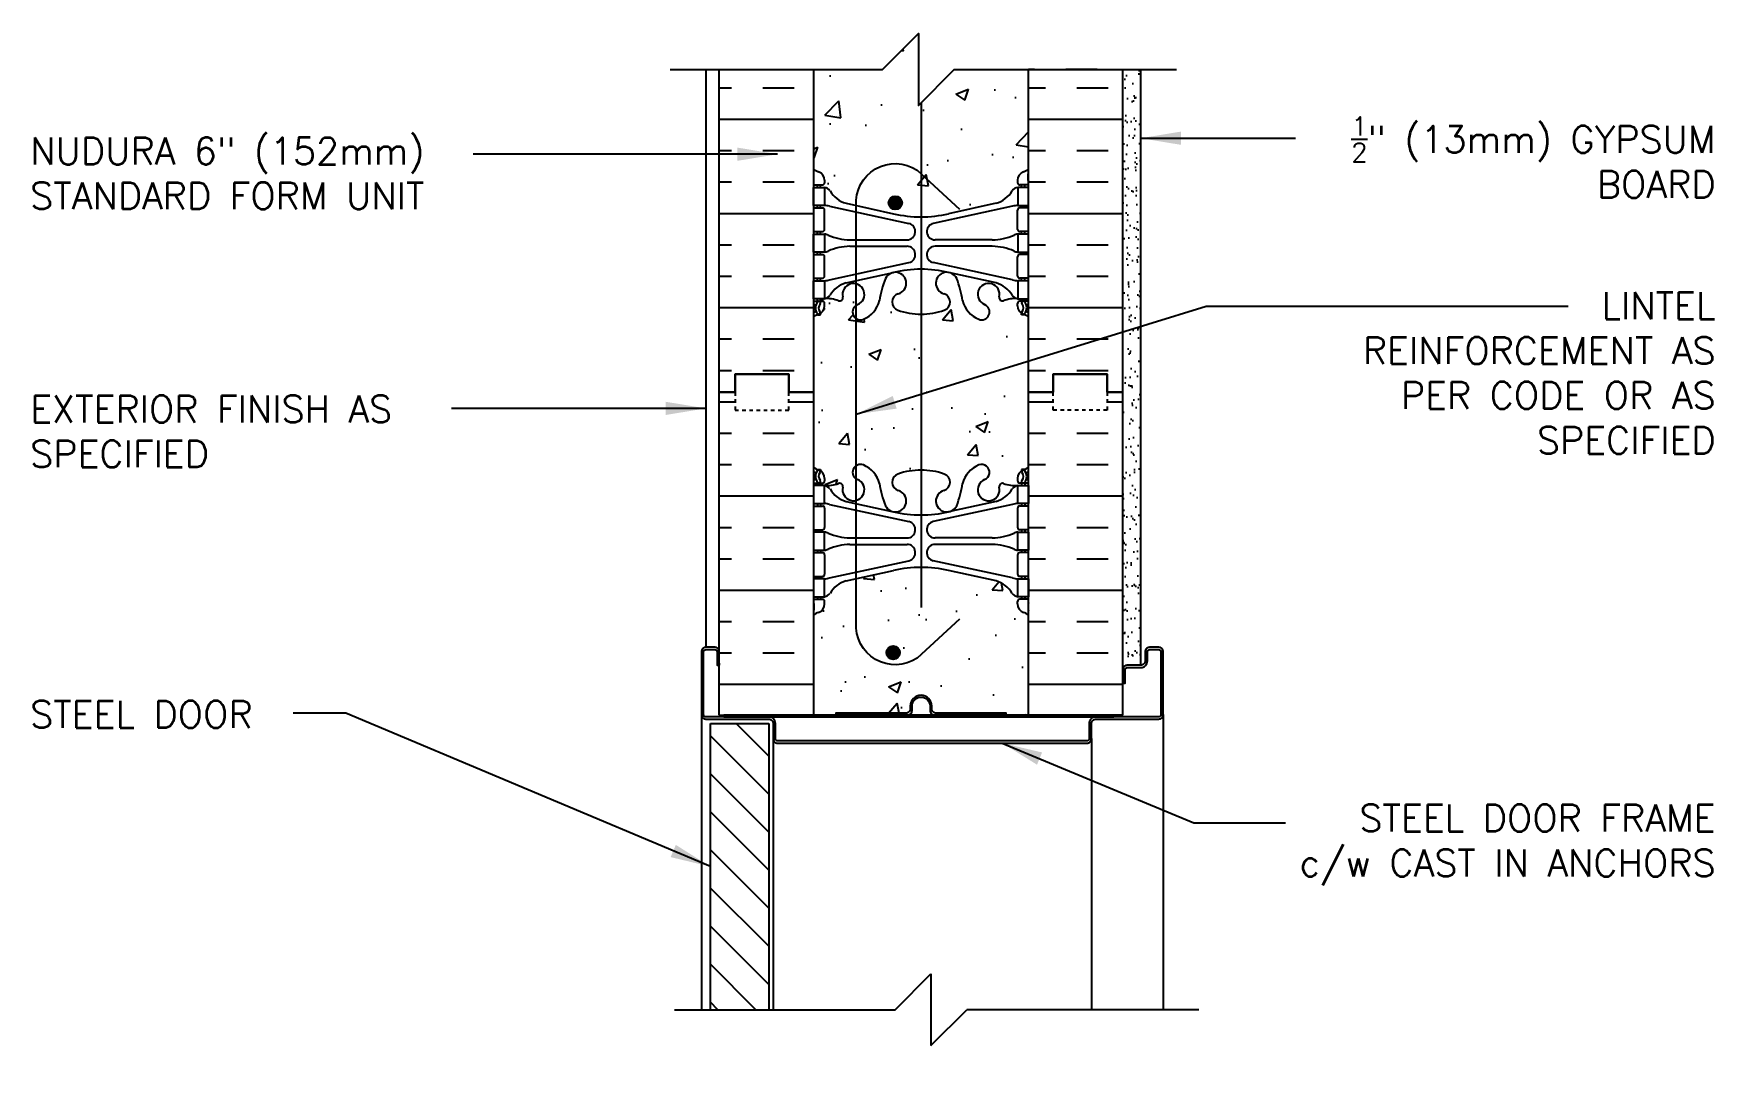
# Model space of a CAD drawing. Header units: inches. Extents: x 102.1 to 149, y 119.8 to 196.6.
# Drawn here: x 102.17 to 149.03, y 167.72 to 196.64 of the extents above; entities that cross this region are included whole.
import ezdxf

# ---------------------------------------------------------------- set-up
doc = ezdxf.new("R2010")
doc.units = ezdxf.units.IN
doc.header["$LTSCALE"] = 0.5
doc.header["$MEASUREMENT"] = 0
doc.linetypes.add('DASHED2', pattern=[0.375, 0.25, -0.125])
for name, color, linetype in [('HATCH', 12, 'Continuous'), ('line25', 2, 'Continuous'), ('LINE50', 5, 'Continuous'), ('LINE65', 3, 'Continuous'), ('LINE9', 9, 'Continuous'), ('TEXT', 4, 'Continuous'), ('Web_Edge', 9, 'Continuous')]:
    doc.layers.add(name, color=color, linetype=linetype)
doc.styles.add('DIM', font='romans.shx', dxfattribs={"width": 0.7})
doc.styles.add('ROMANS', font='romans.shx', dxfattribs={"height": 0.75})
doc.dimstyles.new('ext_12', dxfattribs={"dimscale": 12, "dimtxt": 0.09375, "dimasz": 0.09375, "dimexe": 0.09375, "dimexo": 0.0625, "dimgap": 0.0625, "dimtad": 1, "dimdec": 1, "dimzin": 3, "dimdsep": 46, "dimlunit": 4, "dimtxsty": 'DIM', "dimcen": 0.09, "dimdle": 0.09375, "dimclrt": 4, "dimadec": 0, "dimazin": 0, "dimtfac": 1, "dimtdec": 1, "dimtmove": 2, "dimatfit": 3, "dimfxl": 1, "dimfrac": 2, "dimtolj": 1, "dimtzin": 0, "dimarcsym": 0})

msp = doc.modelspace()

# ---------------------------------------------------------------- hatches: boundary and pattern name
at = {"layer": 'HATCH'}
h = msp.add_hatch(dxfattribs=at)
h.set_pattern_fill('AR-CONC', color=256, scale=0.5)
h.paths.add_polyline_path([(129.911, 195.636), (127.839, 195.636), (126.839, 194.636), (126.839, 196.636), (125.839, 195.636), (123.911, 195.636), (123.911, 192.864, 0.082415), (124.055, 192.785, -0.317837), (124.221, 192.549), (124.221, 192.481, -0.414214), (124.159, 192.419), (124.111, 192.419), (124.111, 192.349), (124.216, 192.349, -0.188973), (124.372, 192.254, 0.196323), (124.821, 191.908), (126.143, 191.617, 0.057795), (126.911, 191.528, 0.057795), (127.68, 191.617), (129.001, 191.908, 0.196323), (129.451, 192.254, -0.188973), (129.606, 192.349), (129.711, 192.349), (129.711, 192.419), (129.664, 192.419, -0.414214), (129.601, 192.481), (129.601, 192.549, -0.317837), (129.768, 192.785, 0.082415), (129.911, 192.864)])
h.paths.add_polyline_path([(129.911, 188.734, 0.064398), (129.801, 188.8), (129.711, 188.8), (129.711, 188.842, -0.249069), (129.601, 189.049), (129.601, 189.116, -0.414214), (129.664, 189.179), (129.711, 189.179), (129.711, 189.249), (129.606, 189.249, 0.10046), (129.213, 189.192, -0.601435), (129.093, 189.297, 2.182095), (128.683, 189.084, -1), (128.52, 188.675, -0.24438), (128.071, 189.196, 0.053157), (127.905, 189.81, 0.223253), (127.705, 189.975), (127.685, 189.979, 0.955472), (127.547, 189.386, -0.735593), (127.56, 188.928, -0.082755), (126.911, 188.82, -0.082755), (126.263, 188.928, -0.735593), (126.276, 189.386, 0.955472), (126.137, 189.979), (126.118, 189.975, 0.223253), (125.917, 189.81, 0.053157), (125.752, 189.196, -0.24438), (125.303, 188.675, -1), (125.14, 189.084, 2.182095), (124.73, 189.297, -0.601435), (124.61, 189.192, 0.10046), (124.216, 189.249), (124.111, 189.249), (124.111, 189.179), (124.159, 189.179, -0.414214), (124.221, 189.116), (124.221, 189.049, -0.249069), (124.111, 188.842), (124.111, 188.8), (124.021, 188.8, 0.064398), (123.911, 188.734), (123.911, 186.645), (123.911, 184.556, 0.064398), (124.021, 184.49), (124.111, 184.49), (124.111, 184.448, -0.249069), (124.221, 184.241), (124.221, 184.174, -0.414214), (124.159, 184.111), (124.111, 184.111), (124.111, 184.041), (124.216, 184.041, 0.10046), (124.61, 184.098, -0.601435), (124.73, 183.994, 2.182095), (125.14, 184.206, -1), (125.303, 184.615, -0.24438), (125.752, 184.094, 0.053157), (125.917, 183.48, 0.223253), (126.118, 183.315), (126.137, 183.311, 0.955472), (126.276, 183.904, -0.735593), (126.263, 184.363, -0.082755), (126.911, 184.471, -0.082755), (127.56, 184.363, -0.735593), (127.547, 183.904, 0.955472), (127.685, 183.311), (127.705, 183.315, 0.223253), (127.905, 183.48, 0.053157), (128.071, 184.094, -0.24438), (128.52, 184.615, -1), (128.683, 184.206, 2.182095), (129.093, 183.994, -0.601435), (129.213, 184.098, 0.10046), (129.606, 184.041), (129.711, 184.041), (129.711, 184.111), (129.664, 184.111, -0.414214), (129.601, 184.174), (129.601, 184.241, -0.249069), (129.711, 184.448), (129.711, 184.49), (129.801, 184.49, 0.064398), (129.911, 184.556), (129.911, 186.645)])
h.paths.add_polyline_path([(129.911, 180.426, 0.082415), (129.768, 180.506, -0.317837), (129.601, 180.741), (129.601, 180.809, -0.414214), (129.664, 180.871), (129.711, 180.871), (129.711, 180.941), (129.606, 180.941, -0.188973), (129.451, 181.036, 0.196323), (129.001, 181.382), (127.68, 181.673, 0.057795), (126.911, 181.762, 0.057795), (126.143, 181.673), (124.821, 181.382, 0.196323), (124.372, 181.036, -0.188973), (124.216, 180.941), (124.111, 180.941), (124.111, 180.871), (124.159, 180.871, -0.414214), (124.221, 180.809), (124.221, 180.741, -0.317837), (124.055, 180.506, 0.082415), (123.911, 180.426), (123.911, 177.645), (124.536, 177.645), (124.536, 177.695), (126.486, 177.695, 0.414214), (126.611, 177.82), (126.611, 177.895, -1), (127.211, 177.895), (127.211, 177.82, 0.414214), (127.336, 177.695), (129.286, 177.695), (129.286, 177.645), (129.911, 177.645)])
h.paths.add_polyline_path([(129.687, 157.057), (129.787, 157.057), (129.787, 157.087, -0.414214), (129.837, 157.137), (129.963, 157.137), (130.012, 157.287, -0.6), (130.112, 157.287), (130.187, 157.057), (130.187, 157.786), (124.187, 157.786), (124.187, 157.057), (124.262, 157.287, -0.6), (124.362, 157.287), (124.411, 157.137), (124.537, 157.137, -0.414214), (124.587, 157.087), (124.587, 157.057), (124.687, 157.057), (124.687, 155.542, 0.258958), (124.946, 155.075, -0.31131), (125.003, 154.945, 2.127293), (125.416, 155.169, -1), (125.579, 155.578, -0.325306), (126.046, 154.836, 0.10488), (126.218, 154.024, 1.422913), (126.552, 154.491, -0.735593), (126.539, 154.949, -0.082755), (127.187, 155.057, -0.082755), (127.836, 154.949, -0.735593), (127.823, 154.491, 1.422913), (128.157, 154.024, 0.10488), (128.329, 154.836, -0.325306), (128.796, 155.578, -1), (128.959, 155.169, 2.127293), (129.372, 154.945, -0.31131), (129.428, 155.075, 0.258958), (129.687, 155.542)])
h.paths.add_polyline_path([(132.187, 155.714), (132.187, 157.286), (130.875, 157.286), (130.875, 157.786), (130.187, 157.786), (130.187, 147.786), (130.687, 147.786)])
h.paths.add_polyline_path([(124.187, 155.657), (124.187, 157.057), (124.187, 157.786), (123.5, 157.786), (123.5, 157.286), (122.187, 157.286), (122.187, 155.714), (123.687, 147.786), (124.187, 147.786)])
h.paths.add_polyline_path([(121.062, 157.786), (119.062, 157.786), (116.875, 157.786), (112.141, 157.63), (112.141, 156.026), (111.141, 155.026), (113.141, 155.026), (112.141, 154.026), (112.141, 151.627), (121.062, 151.92)])
h.paths.add_polyline_path([(126.684, 153.54, -0.053094), (126.234, 153.695), (125.221, 154.168, 0.549071), (124.687, 153.829), (124.687, 153.302, 0.414214), (125.312, 152.677), (126.697, 152.677, 0.085652), (126.823, 152.699, 0.316711), (127.072, 153.051, 0.350119)])
h.paths.add_polyline_path([(127.072, 152.123, 0.413582), (126.697, 152.497), (125.312, 152.497, 0.414214), (124.687, 151.872), (124.687, 151.345, 0.549071), (125.221, 151.006), (126.234, 151.479, -0.053094), (126.684, 151.635, 0.350119)])
h.paths.add_polyline_path([(129.062, 152.497), (127.677, 152.497, 0.413582), (127.302, 152.123, 0.350119), (127.69, 151.635, -0.053094), (128.141, 151.479), (129.153, 151.006, 0.549071), (129.687, 151.345), (129.687, 151.872, 0.414214)])
h.paths.add_polyline_path([(129.687, 153.302), (129.687, 153.829, 0.549071), (129.153, 154.168), (128.141, 153.695, -0.053094), (127.69, 153.54, 0.350119), (127.302, 153.051, 0.413582), (127.677, 152.677), (129.062, 152.677, 0.414214)])
h.paths.add_polyline_path([(129.687, 150.239, 0.291097), (129.399, 150.692), (128.141, 151.281, 0.093369), (127.334, 151.488, 0.016332), (127.187, 151.493, 0.109869), (126.234, 151.281), (124.975, 150.692, 0.291097), (124.687, 150.239), (124.687, 149.098), (124.807, 148.898), (124.807, 148.786), (124.807, 148.673), (124.687, 148.473), (124.687, 147.333, 0.291097), (124.975, 146.88), (126.234, 146.291, 0.109869), (127.187, 146.079, 0.109869), (128.141, 146.291), (129.399, 146.88, 0.291097), (129.687, 147.333), (129.687, 148.473), (129.567, 148.673), (129.567, 148.786), (129.567, 148.898), (129.687, 149.098)])
h.paths.add_polyline_path([(143.234, 155.786), (141.234, 155.786), (142.234, 156.786), (142.234, 157.786), (132.812, 157.786), (132.812, 153.785), (142.234, 153.786), (142.234, 154.786)])
h.paths.add_polyline_path([(127.072, 144.52, 0.413582), (126.697, 144.895), (125.312, 144.895, 0.414214), (124.687, 144.27), (124.687, 143.743, 0.549071), (125.221, 143.403), (126.234, 143.877, -0.053094), (126.684, 144.032, 0.350119)])
h.paths.add_polyline_path([(127.072, 145.449, 0.350119), (126.684, 145.937, -0.053094), (126.234, 146.092), (125.221, 146.566, 0.549071), (124.687, 146.226), (124.687, 145.7, 0.414214), (125.312, 145.075), (126.697, 145.075, 0.413582)])
h.paths.add_polyline_path([(129.687, 145.7), (129.687, 146.226, 0.549071), (129.153, 146.566), (128.141, 146.092, -0.053094), (127.69, 145.937, 0.350119), (127.302, 145.449, 0.413582), (127.677, 145.075), (129.062, 145.075, 0.414214)])
h.paths.add_polyline_path([(129.062, 144.895), (127.677, 144.895, 0.413582), (127.302, 144.52, 0.350119), (127.69, 144.032, -0.053094), (128.141, 143.877), (129.153, 143.403, 0.549071), (129.687, 143.743), (129.687, 144.27, 0.414214)])
h.paths.add_polyline_path([(129.687, 142.03, 0.258958), (129.428, 142.497, -0.31131), (129.372, 142.627, 2.127293), (128.959, 142.402, -1), (128.796, 141.994, -0.325306), (128.329, 142.736, 0.10488), (128.157, 143.548, 1.422913), (127.823, 143.081, -0.735593), (127.836, 142.623, -0.082755), (127.187, 142.515, -0.082755), (126.539, 142.623, -0.735593), (126.552, 143.081, 1.422913), (126.218, 143.548, 0.10488), (126.046, 142.736, -0.325306), (125.579, 141.994, -1), (125.416, 142.402, 2.127293), (125.003, 142.627, -0.31131), (124.946, 142.497, 0.258958), (124.687, 142.03), (124.687, 140.515), (124.587, 140.515), (124.587, 140.485, -0.414214), (124.537, 140.435), (124.411, 140.435), (124.362, 140.285, -0.6), (124.262, 140.285), (124.187, 140.515), (124.187, 139.786), (124.187, 137.697, 0.064398), (124.297, 137.631), (124.387, 137.631), (124.387, 137.589, -0.249069), (124.497, 137.382), (124.497, 137.314, -0.414214), (124.435, 137.252), (124.387, 137.252), (124.387, 137.182), (124.492, 137.182, 0.10046), (124.886, 137.239, -0.601435), (125.006, 137.134, 2.182095), (125.416, 137.347, -1), (125.579, 137.756, -0.24438), (126.027, 137.235, 0.053157), (126.193, 136.621, 0.223253), (126.394, 136.456), (126.413, 136.452, 0.955472), (126.552, 137.045, -0.735593), (126.539, 137.503, -0.082755), (127.187, 137.611, -0.082755), (127.836, 137.503, -0.735593), (127.823, 137.045, 0.955472), (127.961, 136.452), (127.981, 136.456, 0.223253), (128.181, 136.621, 0.053157), (128.347, 137.235, -0.24438), (128.796, 137.756, -1), (128.959, 137.347, 2.182095), (129.369, 137.134, -0.601435), (129.489, 137.239, 0.10046), (129.882, 137.182), (129.987, 137.182), (129.987, 137.252), (129.94, 137.252, -0.414214), (129.877, 137.314), (129.877, 137.382, -0.249069), (129.987, 137.589), (129.987, 137.631), (130.077, 137.631, 0.064398), (130.187, 137.697), (130.187, 139.786), (130.187, 140.515), (130.112, 140.285, -0.6), (130.012, 140.285), (129.963, 140.435), (129.837, 140.435, -0.414214), (129.787, 140.485), (129.787, 140.515), (129.687, 140.515)])
h.paths.add_polyline_path([(129.726, 134.177, 0.196323), (129.277, 134.523), (127.955, 134.814, 0.057795), (127.187, 134.903, 0.057795), (126.419, 134.814), (125.097, 134.523, 0.196323), (124.648, 134.177, -0.188973), (124.492, 134.082), (124.387, 134.082), (124.387, 134.012), (124.435, 134.012, -0.414214), (124.497, 133.949), (124.497, 133.882, -0.317837), (124.331, 133.646, 0.082415), (124.187, 133.567), (124.187, 132.041), (126.187, 132.041), (127.187, 133.041), (127.187, 131.041), (127.766, 131.62), (128.187, 132.041), (130.187, 132.041), (130.187, 133.567, 0.082415), (130.044, 133.646, -0.317837), (129.877, 133.882), (129.877, 133.949, -0.414214), (129.94, 134.012), (129.987, 134.012), (129.987, 134.082), (129.882, 134.082, -0.188973)])
h = msp.add_hatch(dxfattribs=at)
h.set_pattern_fill('INSUL', color=256, scale=7, style=0)
h.paths.add_polyline_path([(123.911, 196.108), (123.439, 195.636), (121.286, 195.636), (121.286, 186.645), (121.724, 186.645), (121.724, 187.145), (123.224, 187.145), (123.224, 186.645), (123.911, 186.645)])
h.paths.add_polyline_path([(132.536, 195.636), (129.911, 195.636), (129.911, 186.645), (130.599, 186.645), (130.599, 187.145), (132.099, 187.145), (132.099, 186.645), (132.536, 186.645)])
h = msp.add_hatch(dxfattribs=at)
h.set_pattern_fill('AR-SAND', color=256, scale=0.25, style=0)
h.paths.add_polyline_path([(133.036, 191.29), (132.536, 191.007), (132.536, 186.645), (132.536, 178.908, -0.414214), (132.661, 179.033), (133.036, 179.033)])
h.paths.add_polyline_path([(133.036, 191.9), (132.536, 191.9), (132.536, 191.007), (133.036, 191.29)])
h.paths.add_polyline_path([(133.036, 195.636), (132.536, 195.636), (132.536, 191.9), (133.036, 191.9)])
h = msp.add_hatch(dxfattribs=at)
h.set_pattern_fill('INSUL', color=256, scale=7, style=0)
h.paths.add_polyline_path([(123.911, 186.645), (123.224, 186.645), (123.224, 186.145), (121.724, 186.145), (121.724, 186.645), (121.286, 186.645), (121.286, 177.645), (123.911, 177.645)])
h.paths.add_polyline_path([(132.536, 186.645), (132.099, 186.645), (132.099, 186.145), (130.599, 186.145), (130.599, 186.645), (129.911, 186.645), (129.911, 177.645), (132.284, 177.645), (132.536, 177.645)])
h = msp.add_hatch(dxfattribs=at)
h.set_pattern_fill('ANSI31', color=256, scale=6, style=0)
h.set_pattern_definition([(135, (242.9508, 6e-14), (0.53033, 0.53033), [])])
h.paths.add_polyline_path([(122.663, 169.434), (121.038, 169.434), (121.038, 177.408), (122.663, 177.408)])
at = {"layer": 'LINE65'}
for points in [[(126.38, 191.919, 1), (126.005, 191.919, 1)], [(126.322, 179.385, 1), (125.947, 179.385, 1)]]:
    msp.add_hatch(color=256, dxfattribs=at).paths.add_polyline_path(points)

# ---------------------------------------------------------------- linework, layer by layer
at = {"layer": 'HATCH'}
for p, q in [((122, 195.636), (122.875, 195.636)), ((130.073, 195.636), (129.911, 195.636)), ((131.823, 195.636), (130.948, 195.636)), ((125.108, 184.013), (125.108, 184.013)), ((127.993, 183.869), (127.993, 183.869)), ((120.786, 177.658), (120.786, 169.434)), ((133.661, 177.658), (133.661, 169.434)), ((131.661, 176.989), (131.661, 169.434))]:
    msp.add_line(p, q, dxfattribs=at)
at = {"layer": 'line25'}
for p, q in [((123.911, 195.636), (123.911, 186.645)), ((129.911, 186.645), (129.911, 195.636)), ((123.911, 186.645), (123.911, 177.645)), ((129.911, 177.645), (129.911, 186.645)), ((121.286, 177.645), (123.911, 177.645)), ((129.911, 177.645), (132.536, 177.645)), ((121.038, 169.434), (121.038, 177.408)), ((121.038, 177.408), (122.663, 177.408)), ((122.663, 177.408), (122.663, 169.434))]:
    msp.add_line(p, q, dxfattribs=at)
at = {"layer": 'line25', "color": 12}
msp.add_line((122.786, 176.989), (122.786, 169.434), dxfattribs=at)
at = {"layer": 'LINE50'}
for p, q in [((121.286, 186.645), (121.286, 195.636)), ((132.536, 186.645), (132.536, 195.636)), ((121.286, 177.645), (121.286, 186.645)), ((132.536, 177.645), (132.536, 186.645)), ((132.536, 177.645), (130.161, 177.645))]:
    msp.add_line(p, q, dxfattribs=at)
for points in [[(121.286, 186.645), (121.724, 186.645), (121.724, 187.145), (123.224, 187.145), (123.224, 186.645), (123.911, 186.645)], [(123.911, 186.645), (123.224, 186.645), (123.224, 187.145), (121.724, 187.145), (121.724, 186.645), (121.286, 186.645)], [(132.536, 186.645), (132.099, 186.645), (132.099, 187.145), (130.599, 187.145), (130.599, 186.645), (129.911, 186.645)], [(129.911, 186.645), (130.599, 186.645), (130.599, 187.145), (132.099, 187.145), (132.099, 186.645), (132.536, 186.645)]]:
    msp.add_lwpolyline(points, dxfattribs=at)
at = {"layer": 'LINE65'}
msp.add_line((126.911, 194.708), (126.911, 180.645), dxfattribs=at)
msp.add_lwpolyline([(127.979, 180.314), (126.799, 179.23, -0.623194), (125.101, 180.22), (125.101, 191.84, -0.623194), (126.799, 192.83), (127.979, 191.746)], format="xyb", dxfattribs=at)
for centre in [(126.193, 191.919), (126.134, 179.385)]:
    msp.add_circle(centre, 0.188, dxfattribs=at)
at = {"layer": 'LINE9'}
for p, q in [((120.911, 195.636), (120.911, 179.533)), ((133.036, 179.033), (133.036, 195.636)), ((126.187, 169.434), (127.187, 170.434)), ((127.187, 170.434), (127.187, 168.434)), ((120.038, 169.434), (126.187, 169.434)), ((127.187, 168.434), (128.187, 169.434)), ((134.661, 169.434), (128.187, 169.434))]:
    msp.add_line(p, q, dxfattribs=at)
msp.add_lwpolyline([(119.911, 195.636), (125.839, 195.636), (126.839, 196.636), (126.839, 194.636), (127.839, 195.636), (134.036, 195.636)], dxfattribs=at)
at = {"layer": 'LINE9', "linetype": 'DASHED2', "ltscale": 0.15}
for points in [[(121.724, 186.645), (121.724, 186.645), (121.724, 186.145), (123.224, 186.145), (123.224, 186.645), (123.224, 186.645)], [(132.099, 186.645), (132.099, 186.645), (132.099, 186.145), (130.599, 186.145), (130.599, 186.645), (130.599, 186.645)]]:
    msp.add_lwpolyline(points, dxfattribs=at)
at = {"layer": 'LINE9'}
msp.add_lwpolyline([(121.286, 179.093), (121.286, 179.033), (121.286, 179.408, 0.414214), (121.161, 179.533), (120.911, 179.533, 0.414214), (120.786, 179.408), (120.786, 177.658, 0.414214), (120.911, 177.533), (122.661, 177.533, -0.414214), (122.786, 177.408), (122.786, 176.989, 0.414214), (122.911, 176.864), (131.536, 176.864, 0.414214), (131.661, 176.989), (131.661, 177.408, -0.414214), (131.786, 177.533), (133.536, 177.533, 0.414214), (133.661, 177.658), (133.661, 179.408, 0.414214), (133.536, 179.533), (133.286, 179.533, 0.414214), (133.161, 179.408), (133.161, 179.158, -0.414214), (133.036, 179.033), (132.661, 179.033, 0.414214), (132.536, 178.908), (132.536, 178.533), (132.599, 178.533), (132.599, 178.908, -0.414214), (132.661, 178.97), (133.036, 178.97, 0.414214), (133.224, 179.158), (133.224, 179.408, -0.414214), (133.286, 179.47), (133.536, 179.47, -0.414214), (133.599, 179.408), (133.599, 177.658, -0.414214), (133.536, 177.595), (131.786, 177.595, 0.414214), (131.599, 177.408), (131.599, 176.989, -0.414214), (131.536, 176.926), (122.911, 176.926, -0.414214), (122.849, 176.989), (122.849, 177.408, 0.414214), (122.661, 177.595), (120.911, 177.595, -0.414214), (120.849, 177.658), (120.849, 179.408, -0.414214), (120.911, 179.47), (121.161, 179.47, -0.414214), (121.224, 179.408), (121.224, 179.033), (121.286, 179.033)], format="xyb", dxfattribs=at)
msp.add_lwpolyline([(124.536, 177.645), (126.536, 177.645, 0.414214), (126.661, 177.77), (126.661, 177.895, -1), (127.161, 177.895), (127.161, 177.77, 0.414214), (127.286, 177.645), (129.286, 177.645), (129.286, 177.695), (127.336, 177.695, -0.414214), (127.211, 177.82), (127.211, 177.895, 1), (126.611, 177.895), (126.611, 177.82, -0.414214), (126.486, 177.695), (124.536, 177.695)], format="xyb", close=True, dxfattribs=at)
msp.add_lwpolyline([(132.284, 177.595), (132.284, 177.645), (121.415, 177.645), (121.415, 177.595)], close=True, dxfattribs=at)
at = {"layer": 'Web_Edge'}
for p, q in [((123.921, 192.539), (123.921, 192.725)), ((129.901, 192.539), (129.901, 192.725)), ((123.911, 192.419), (124.159, 192.419)), ((124.021, 192.349), (124.021, 192.419)), ((124.111, 192.349), (124.111, 192.419)), ((124.221, 192.549), (124.221, 192.481)), ((129.601, 192.549), (129.601, 192.481)), ((129.911, 192.419), (129.664, 192.419)), ((129.711, 192.349), (129.711, 192.419)), ((129.801, 192.349), (129.801, 192.419)), ((123.911, 191.779), (124.159, 191.779)), ((124.021, 191.779), (124.021, 191.849)), ((124.111, 191.779), (124.111, 191.849)), ((124.221, 191.181), (124.221, 191.716)), ((124.36, 191.825), (126.572, 191.344)), ((124.821, 191.908), (126.143, 191.617)), ((129.462, 191.825), (127.251, 191.344)), ((129.001, 191.908), (127.68, 191.617)), ((129.601, 191.181), (129.601, 191.716)), ((129.911, 191.779), (129.664, 191.779)), ((129.711, 191.779), (129.711, 191.849)), ((129.801, 191.779), (129.801, 191.849)), ((123.911, 191.119), (124.159, 191.119)), ((124.021, 191.049), (124.021, 191.119)), ((124.111, 191.049), (124.111, 191.119)), ((124.926, 190.889), (126.522, 190.889)), ((128.897, 190.889), (127.301, 190.889)), ((129.911, 191.119), (129.664, 191.119)), ((129.711, 191.049), (129.711, 191.119)), ((129.801, 191.049), (129.801, 191.119)), ((123.911, 190.479), (124.159, 190.479)), ((124.021, 190.479), (124.021, 190.549)), ((124.111, 190.479), (124.111, 190.549)), ((124.221, 189.881), (124.221, 190.416)), ((124.926, 190.709), (126.522, 190.709)), ((128.897, 190.709), (127.301, 190.709)), ((129.601, 189.881), (129.601, 190.416)), ((129.911, 190.479), (129.664, 190.479)), ((129.711, 190.479), (129.711, 190.549)), ((129.801, 190.479), (129.801, 190.549)), ((123.911, 189.819), (124.159, 189.819)), ((124.021, 189.749), (124.021, 189.819)), ((124.111, 189.749), (124.111, 189.819)), ((124.36, 189.773), (126.572, 190.254)), ((124.821, 189.69), (126.143, 189.981)), ((129.462, 189.773), (127.251, 190.254)), ((129.001, 189.69), (127.68, 189.981)), ((129.911, 189.819), (129.664, 189.819)), ((129.711, 189.749), (129.711, 189.819)), ((129.801, 189.749), (129.801, 189.819)), ((123.911, 189.179), (124.159, 189.179)), ((123.911, 189.079), (123.953, 189.079)), ((124.021, 189.179), (124.021, 189.249)), ((124.111, 189.179), (124.111, 189.249)), ((124.221, 189.049), (124.221, 189.116)), ((129.601, 189.049), (129.601, 189.116)), ((129.911, 189.179), (129.664, 189.179)), ((129.711, 189.179), (129.711, 189.249)), ((129.801, 189.179), (129.801, 189.249)), ((129.911, 189.079), (129.87, 189.079)), ((124.021, 188.8), (124.111, 188.8)), ((124.111, 188.8), (124.111, 188.842)), ((129.711, 188.8), (129.711, 188.842)), ((129.801, 188.8), (129.711, 188.8)), ((123.911, 184.211), (123.953, 184.211)), ((124.021, 184.49), (124.111, 184.49)), ((124.111, 184.49), (124.111, 184.448)), ((124.221, 184.241), (124.221, 184.174)), ((129.601, 184.241), (129.601, 184.174)), ((129.711, 184.49), (129.711, 184.448)), ((129.801, 184.49), (129.711, 184.49)), ((129.911, 184.211), (129.87, 184.211)), ((123.911, 184.111), (124.159, 184.111)), ((124.021, 184.111), (124.021, 184.041)), ((124.111, 184.111), (124.111, 184.041)), ((129.911, 184.111), (129.664, 184.111)), ((129.711, 184.111), (129.711, 184.041)), ((129.801, 184.111), (129.801, 184.041)), ((123.911, 183.471), (124.159, 183.471)), ((124.021, 183.541), (124.021, 183.471)), ((124.111, 183.541), (124.111, 183.471)), ((124.221, 183.409), (124.221, 182.874)), ((124.36, 183.517), (126.572, 183.036)), ((124.821, 183.6), (126.143, 183.31)), ((129.462, 183.517), (127.251, 183.036)), ((129.001, 183.6), (127.68, 183.31)), ((129.601, 183.409), (129.601, 182.874)), ((129.911, 183.471), (129.664, 183.471)), ((129.711, 183.541), (129.711, 183.471)), ((129.801, 183.541), (129.801, 183.471)), ((123.911, 182.811), (124.159, 182.811)), ((124.021, 182.811), (124.021, 182.741)), ((124.111, 182.811), (124.111, 182.741)), ((129.911, 182.811), (129.664, 182.811)), ((129.711, 182.811), (129.711, 182.741)), ((129.801, 182.811), (129.801, 182.741)), ((124.926, 182.581), (126.522, 182.581)), ((124.926, 182.401), (126.522, 182.401)), ((128.897, 182.581), (127.301, 182.581)), ((128.897, 182.401), (127.301, 182.401)), ((123.911, 182.171), (124.159, 182.171)), ((124.021, 182.241), (124.021, 182.171)), ((124.111, 182.241), (124.111, 182.171)), ((124.221, 182.109), (124.221, 181.574)), ((124.36, 181.465), (126.572, 181.947)), ((129.462, 181.465), (127.251, 181.947)), ((129.601, 182.109), (129.601, 181.574)), ((129.911, 182.171), (129.664, 182.171)), ((129.711, 182.241), (129.711, 182.171)), ((129.801, 182.241), (129.801, 182.171)), ((123.911, 181.511), (124.159, 181.511)), ((124.021, 181.511), (124.021, 181.441)), ((124.111, 181.511), (124.111, 181.441)), ((124.821, 181.382), (126.143, 181.673)), ((129.001, 181.382), (127.68, 181.673)), ((129.911, 181.511), (129.664, 181.511)), ((129.711, 181.511), (129.711, 181.441)), ((129.801, 181.511), (129.801, 181.441)), ((124.021, 180.941), (124.021, 180.871)), ((124.111, 180.941), (124.111, 180.871)), ((129.711, 180.941), (129.711, 180.871)), ((129.801, 180.941), (129.801, 180.871)), ((123.911, 180.871), (124.159, 180.871)), ((123.921, 180.751), (123.921, 180.565)), ((124.221, 180.741), (124.221, 180.809)), ((129.601, 180.741), (129.601, 180.809)), ((129.911, 180.871), (129.664, 180.871)), ((129.901, 180.751), (129.901, 180.565))]:
    msp.add_line(p, q, dxfattribs=at)
for points in [[(123.916, 192.349), (124.216, 192.349), (124.216, 191.849), (123.916, 191.849)], [(129.906, 192.349), (129.606, 192.349), (129.606, 191.849), (129.906, 191.849)], [(123.916, 191.049), (124.216, 191.049), (124.216, 190.549), (123.916, 190.549)], [(129.906, 191.049), (129.606, 191.049), (129.606, 190.549), (129.906, 190.549)], [(123.916, 189.749), (124.216, 189.749), (124.216, 189.249), (123.916, 189.249)], [(129.906, 189.749), (129.606, 189.749), (129.606, 189.249), (129.906, 189.249)], [(123.916, 183.541), (124.216, 183.541), (124.216, 184.041), (123.916, 184.041)], [(129.906, 183.541), (129.606, 183.541), (129.606, 184.041), (129.906, 184.041)], [(123.916, 182.241), (124.216, 182.241), (124.216, 182.741), (123.916, 182.741)], [(129.906, 182.241), (129.606, 182.241), (129.606, 182.741), (129.906, 182.741)], [(123.916, 180.941), (124.216, 180.941), (124.216, 181.441), (123.916, 181.441)], [(129.906, 180.941), (129.606, 180.941), (129.606, 181.441), (129.906, 181.441)]]:
    msp.add_lwpolyline(points, close=True, dxfattribs=at)
for centre, radius, start, end in [((124.221, 193.256), 0.5, 231.6833, 250.5288), ((124.221, 193.256), 0.6, 238.8907, 238.927), ((123.901, 192.725), 0.02, 360, 58.927), ((123.971, 192.549), 0.25, 0, 70.5288), ((129.851, 192.549), 0.25, 109.4712, 180), ((129.601, 193.256), 0.5, 289.4712, 308.3167), ((129.921, 192.725), 0.02, 121.073, 180), ((129.601, 193.256), 0.6, 301.073, 301.1093), ((123.901, 192.539), 0.02, 299.988, 360), ((124.159, 192.481), 0.0625, 270, 0), ((124.173, 192.103), 0.25, 37.2777, 80.0823), ((125.021, 192.631), 0.75, 210.155, 254.5838), ((128.802, 192.631), 0.75, 285.4162, 329.845), ((129.649, 192.103), 0.25, 99.9177, 142.7223), ((129.664, 192.481), 0.0625, 180, 270), ((129.921, 192.539), 0.02, 180, 240.012), ((124.159, 191.716), 0.0625, 0, 90), ((124.126, 190.853), 1, 76.4291, 84.7991), ((129.697, 190.853), 1, 95.2009, 103.5709), ((129.664, 191.716), 0.0625, 90, 180), ((126.911, 194.884), 3.356, 256.7692, 270), ((126.522, 191.119), 0.23, 270, 77.6055), ((126.911, 194.884), 3.356, 270, 283.2308), ((127.301, 191.119), 0.23, 102.3945, 270), ((124.159, 191.181), 0.0625, 270, 0), ((124.212, 190.83), 0.219, 60.4937, 88.92), ((124.212, 190.83), 0.219, 60.4937, 88.92), ((124.956, 192.489), 1.6, 246.5673, 268.9203), ((124.956, 192.489), 1.6, 246.5673, 268.9203), ((128.867, 192.489), 1.6, 271.0797, 293.4327), ((128.867, 192.489), 1.6, 271.0797, 293.4327), ((129.611, 190.83), 0.219, 91.08, 119.5063), ((129.611, 190.83), 0.219, 91.08, 119.5063), ((129.664, 191.181), 0.0625, 180, 270), ((124.159, 190.416), 0.0625, 0, 90), ((124.212, 190.768), 0.219, 271.08, 299.5063), ((124.956, 189.109), 1.6, 91.0797, 113.4327), ((126.522, 190.479), 0.23, 282.3945, 90), ((127.301, 190.479), 0.23, 90, 257.6055), ((128.867, 189.109), 1.6, 66.5673, 88.9203), ((129.611, 190.768), 0.219, 240.4937, 268.92), ((129.664, 190.416), 0.0625, 90, 180), ((124.159, 189.881), 0.0625, 270, 0), ((126.193, 189.679), 0.305, 285.7253, 154.6218), ((126.911, 186.713), 3.356, 90, 103.2308), ((126.911, 186.713), 3.356, 76.7692, 90), ((127.63, 189.679), 0.305, 25.3782, 254.2747), ((129.664, 189.881), 0.0625, 180, 270), ((124.126, 190.745), 1, 275.2009, 283.5709), ((124.173, 189.495), 0.25, 279.9177, 322.7223), ((125.021, 188.967), 0.75, 105.4162, 149.845), ((125.026, 189.367), 0.305, 291.8037, 193.3205), ((128.714, 188.725), 3, 158.8016, 170.9727), ((126.341, 189.155), 0.24, 105.7253, 251.077), ((127.482, 189.155), 0.24, 288.923, 74.2747), ((125.108, 188.725), 3, 9.0273, 21.1984), ((128.796, 189.367), 0.305, 346.6795, 248.1963), ((128.802, 188.967), 0.75, 30.155, 74.5838), ((129.649, 189.495), 0.25, 217.2777, 260.0823), ((129.697, 190.745), 1, 256.4291, 264.7991), ((124.221, 188.342), 0.6, 114.9252, 121.1093), ((123.953, 189.059), 0.02, 345.8459, 90), ((124.215, 188.994), 0.25, 137.5391, 219.8855), ((123.96, 188.904), 0.02, 294.9252, 19.2084), ((124.057, 188.863), 0.045, 218.552, 40.8121), ((124.064, 189.133), 0.045, 317.5391, 137.5391), ((124.215, 188.994), 0.16, 137.5391, 219.9999), ((123.971, 189.049), 0.25, 289.4712, 360), ((124.159, 189.116), 0.0625, 360, 90), ((124.272, 188.251), 1, 70.0933, 93.2121), ((124.642, 189.276), 0.09, 251.1349, 13.3205), ((125.221, 188.879), 0.22, 111.8037, 291.8037), ((125.026, 189.367), 0.745, 291.8037, 346.7348), ((126.911, 190.82), 2, 251.077, 270), ((126.911, 190.82), 2, 270, 288.923), ((128.796, 189.367), 0.745, 193.2652, 248.1963), ((128.601, 188.879), 0.22, 248.1963, 68.1963), ((129.181, 189.276), 0.09, 166.6795, 288.8651), ((129.55, 188.251), 1, 86.7879, 109.9067), ((129.664, 189.116), 0.0625, 90, 180), ((129.851, 189.049), 0.25, 180, 250.5288), ((129.759, 189.133), 0.045, 42.4609, 222.4609), ((129.765, 188.863), 0.045, 139.1879, 321.448), ((129.608, 188.994), 0.16, 320.0001, 42.4609), ((129.608, 188.994), 0.25, 320.1145, 42.4609), ((129.863, 188.904), 0.02, 160.7916, 245.0748), ((129.87, 189.059), 0.02, 90, 194.1541), ((129.601, 188.342), 0.6, 58.8907, 65.0748), ((124.221, 188.342), 0.5, 109.4712, 128.3167), ((129.601, 188.342), 0.5, 51.6833, 70.5288), ((124.221, 184.948), 0.5, 231.6833, 250.5288), ((124.221, 184.948), 0.6, 238.8907, 245.0748), ((123.953, 184.231), 0.02, 270, 14.1541), ((124.215, 184.296), 0.25, 140.1145, 222.4609), ((123.96, 184.386), 0.02, 340.7916, 65.0748), ((124.057, 184.427), 0.045, 319.1879, 141.448), ((124.064, 184.157), 0.045, 222.4609, 42.4609), ((123.971, 184.241), 0.25, 0, 70.5288), ((124.215, 184.296), 0.16, 140.0001, 222.4609), ((125.026, 183.923), 0.305, 166.6795, 68.1963), ((125.221, 184.411), 0.22, 68.1963, 248.1963), ((125.026, 183.923), 0.745, 13.2652, 68.1963), ((126.341, 184.135), 0.24, 108.923, 254.2747), ((126.911, 182.471), 2, 90, 108.923), ((126.911, 182.471), 2, 71.077, 90), ((127.482, 184.135), 0.24, 285.7253, 71.077), ((128.796, 183.923), 0.745, 111.8037, 166.7348), ((128.796, 183.923), 0.305, 111.8037, 13.3205), ((128.601, 184.411), 0.22, 291.8037, 111.8037), ((129.851, 184.241), 0.25, 109.4712, 180), ((129.759, 184.157), 0.045, 137.5391, 317.5391), ((129.765, 184.427), 0.045, 38.552, 220.8121), ((129.608, 184.296), 0.16, 317.5391, 39.9999), ((129.601, 184.948), 0.5, 289.4712, 308.3167), ((129.608, 184.296), 0.25, 317.5391, 39.8855), ((129.863, 184.386), 0.02, 114.9252, 199.2084), ((129.87, 184.231), 0.02, 165.8459, 270), ((129.601, 184.948), 0.6, 294.9252, 301.1093), ((124.159, 184.174), 0.0625, 270, 0), ((124.272, 185.04), 1, 266.7879, 289.9067), ((124.173, 183.795), 0.25, 37.2777, 80.0823), ((125.021, 184.323), 0.75, 210.155, 254.5838), ((124.642, 184.014), 0.09, 346.6795, 108.8651), ((128.714, 184.565), 3, 189.0273, 201.1984), ((126.193, 183.611), 0.305, 205.3782, 74.2747), ((127.63, 183.611), 0.305, 105.7253, 334.6218), ((125.108, 184.565), 3, 338.8016, 350.9727), ((128.802, 184.323), 0.75, 285.4162, 329.845), ((129.181, 184.014), 0.09, 71.1349, 193.3205), ((129.55, 185.04), 1, 250.0933, 273.2121), ((129.649, 183.795), 0.25, 99.9177, 142.7223), ((129.664, 184.174), 0.0625, 180, 270), ((124.159, 183.409), 0.0625, 0, 90), ((124.126, 182.545), 1, 76.4291, 84.7991), ((126.911, 186.577), 3.356, 256.7692, 270), ((126.911, 186.577), 3.356, 270, 283.2308), ((129.697, 182.545), 1, 95.2009, 103.5709), ((129.664, 183.409), 0.0625, 90, 180), ((124.159, 182.874), 0.0625, 270, 0), ((126.522, 182.811), 0.23, 270, 77.6055), ((127.301, 182.811), 0.23, 102.3945, 270), ((129.664, 182.874), 0.0625, 180, 270), ((124.212, 182.523), 0.219, 60.4937, 88.92), ((124.956, 184.181), 1.6, 246.5673, 268.9203), ((124.956, 180.802), 1.6, 91.0797, 113.4327), ((124.956, 180.802), 1.6, 91.0797, 113.4327), ((126.522, 182.171), 0.23, 282.3945, 90), ((127.301, 182.171), 0.23, 90, 257.6055), ((128.867, 184.181), 1.6, 271.0797, 293.4327), ((128.867, 180.802), 1.6, 66.5673, 88.9203), ((128.867, 180.802), 1.6, 66.5673, 88.9203), ((129.611, 182.523), 0.219, 91.08, 119.5063), ((124.159, 182.109), 0.0625, 0, 90), ((124.212, 182.46), 0.219, 271.08, 299.5063), ((124.212, 182.46), 0.219, 271.08, 299.5063), ((129.611, 182.46), 0.219, 240.4937, 268.92), ((129.611, 182.46), 0.219, 240.4937, 268.92), ((129.664, 182.109), 0.0625, 90, 180), ((124.159, 181.574), 0.0625, 270, 0), ((124.126, 182.437), 1, 275.2009, 283.5709), ((125.021, 180.659), 0.75, 105.4162, 149.845), ((126.911, 178.406), 3.356, 90, 103.2308), ((126.911, 178.406), 3.356, 76.7692, 90), ((128.802, 180.659), 0.75, 30.155, 74.5838), ((129.697, 182.437), 1, 256.4291, 264.7991), ((129.664, 181.574), 0.0625, 180, 270), ((124.173, 181.188), 0.25, 279.9177, 322.7223), ((129.649, 181.188), 0.25, 217.2777, 260.0823), ((123.901, 180.751), 0.02, 0, 60.012), ((124.221, 180.034), 0.6, 121.073, 121.1093), ((124.221, 180.034), 0.5, 109.4712, 128.3167), ((123.901, 180.565), 0.02, 301.073, 0), ((123.971, 180.741), 0.25, 289.4712, 360), ((124.159, 180.809), 0.0625, 360, 90), ((129.664, 180.809), 0.0625, 90, 180), ((129.851, 180.741), 0.25, 180, 250.5288), ((129.601, 180.034), 0.5, 51.6833, 70.5288), ((129.921, 180.751), 0.02, 119.988, 180), ((129.921, 180.565), 0.02, 180, 238.927), ((129.601, 180.034), 0.6, 58.8907, 58.927)]:
    msp.add_arc(centre, radius, start, end, dxfattribs=at)

# ---------------------------------------------------------------- texts
at = {"layer": 'TEXT', "char_height": 0.75, "style": 'ROMANS'}
for s, insert, width, attachment_point in [('\\A1;{\\H0.7x;\\S1/2;}" (13mm) GYPSUM BOARD', (149.065, 194.32), 12.40385, 3), ('NUDURA 6" (152mm) STANDARD FORM UNIT', (102.069, 192.741), 16.08776, 4), ('LINTEL REINFORCEMENT AS PER CODE OR AS SPECIFIED', (149.065, 189.43), 12.20083, 3), ('EXTERIOR FINISH AS SPECIFIED', (102.069, 185.55), 12.54928, 4), ('STEEL DOOR', (102.069, 177.665), 12.54928, 4), ('STEEL DOOR FRAME\\Pc/w CAST IN ANCHORS', (149.065, 175.149), 12.20083, 3)]:
    msp.add_mtext(s, dxfattribs=dict(at, insert=insert, width=width, attachment_point=attachment_point))

# ---------------------------------------------------------------- leaders
at = {"layer": 'TEXT'}
msp.add_leader([(133.036, 193.721), (136.26, 193.721), (137.351, 193.721)], dimstyle='ext_12', dxfattribs=at)
for points, override in [([(122.912, 193.275), (115.891, 193.275), (114.424, 193.275)], {"dimtad": 0}), ([(125.101, 186.03), (134.864, 189.04), (144.955, 189.04)], {"dimgap": 0.0625, "dimtad": 0}), ([(120.911, 186.192), (115.287, 186.192), (113.82, 186.192)], {"dimtad": 0}), ([(121.038, 173.421), (110.869, 177.694), (109.401, 177.694)], {"dimtad": 0}), ([(129.177, 176.864), (134.517, 174.643), (137.069, 174.643)], {"dimgap": 0.0625, "dimtad": 0})]:
    msp.add_leader(points, dimstyle='ext_12', override=override, dxfattribs=at)

doc.saveas('drawing.dxf')
